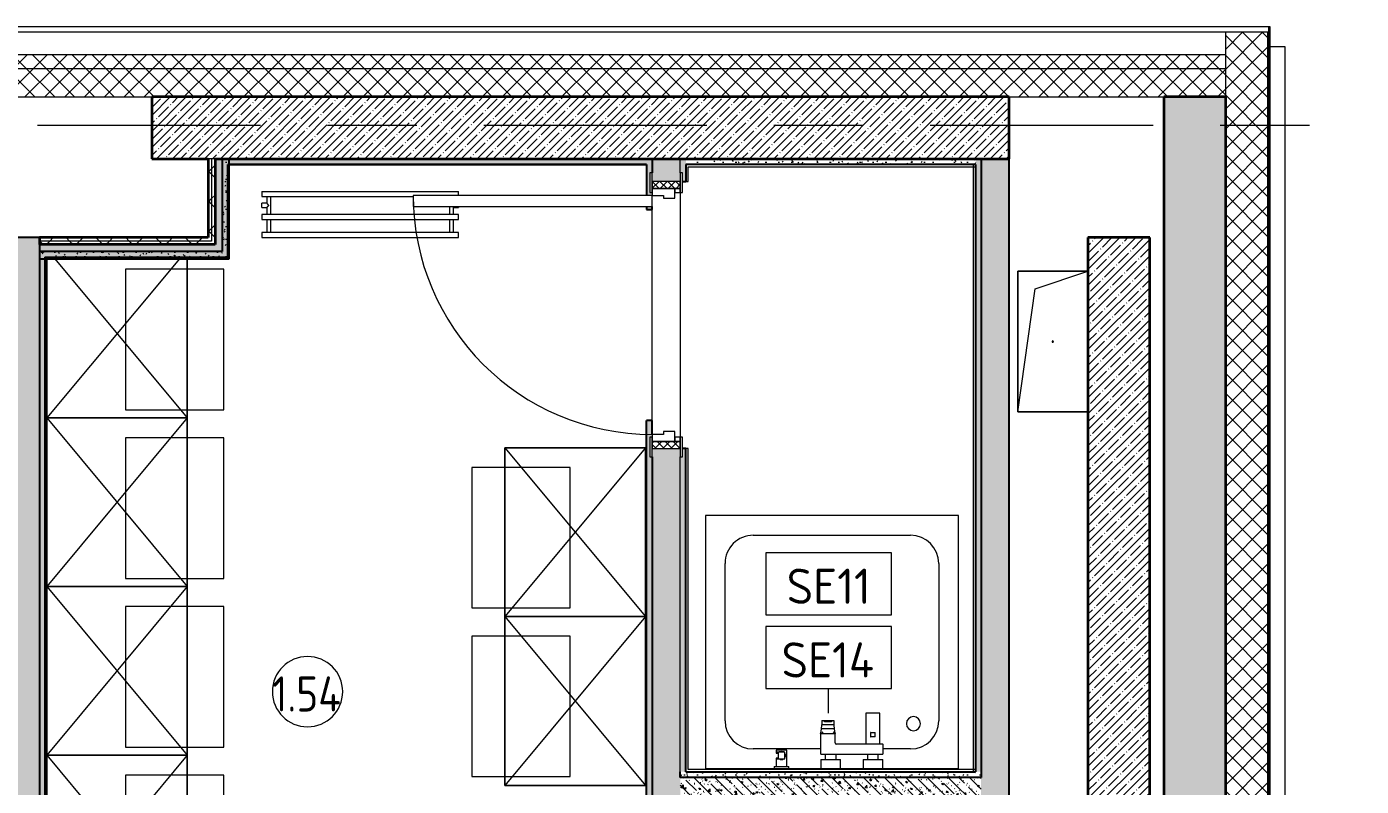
# Model space of a CAD drawing. Header units: millimetres. Extents: x 54725 to 263872, y -8553 to 29614.
# Drawn here: x 80705 to 85452, y 24648 to 27350 of the extents above; entities that cross this region are included whole.
import ezdxf

# ---------------------------------------------------------------- set-up
doc = ezdxf.new("R2010")
doc.units = ezdxf.units.MM
doc.linetypes.add('Осевая', pattern=[1587.5, 317.5, -238.125, 793.75, -238.125])
for name, color, linetype, lineweight in [('A-AREA-IDEN', 7, 'Continuous', 9), ('A-DOOR', 7, 'Continuous', 9), ('A-DOOR-1', 7, 'Continuous', 15), ('A-DOOR-FRAM', 7, 'Continuous', 15), ('A-DOOR-FRAM-1', 7, 'Continuous', 9), ('A-GENM', 7, 'Continuous', 9), ('A-WALL', 7, 'Continuous', 9), ('I-FURN', 7, 'Continuous', 9), ('I-WALL', 7, 'Continuous', 9), ('M-EQPM', 7, 'Continuous', 9), ('P-SANR-FIXT-IDEN', 7, 'Continuous', 9), ('Оси-2', 7, 'Осевая', 9)]:
    doc.layers.add(name, color=color, linetype=linetype, lineweight=lineweight)
for name, color, linetype, lineweight, true_color in [('A-WALL-1', 7, 'Continuous', 35, 0x3c3c3c), ('A-WALL-2', 7, 'Continuous', 15, 0x3c3c3c), ('A-WALL-3', 7, 'Continuous', 25, 0x3c3c3c), ('A-WALL-FNSH-1', 7, 'Continuous', 9, 0x3c3c3c), ('A-WALL-FNSH-2', 7, 'Continuous', 15, 0x3c3c3c), ('P-SANR-FIXT-1', 7, 'Continuous', 15, 0x4994b4)]:
    doc.layers.add(name, color=color, linetype=linetype, lineweight=lineweight, true_color=true_color)
doc.styles.add('GOST Common', font='GOST_Common.ttf', dxfattribs={"height": 125})
doc.styles.add('GOST Common_1', font='GOST_Common.ttf', dxfattribs={"width": 0.9, "height": 125})
pattern_1 = [(45, (0, 0), (-35.35534, 35.35534), []), (135, (0, 0), (-35.35534, -35.35534), [])]
pattern_2 = [(45, (0, 0), (-28.51196, 28.51196), []), (45, (28.51, 0), (-28.51196, 28.51196), [50.403, -10.081, 1.676, -8.404])]
pattern_3 = [(135, (0, 0), (-37.717076, -37.717076), [53.34, -8.89, 1.778, -8.89]), (135, (0, 37.694), (-37.717076, -37.717076), []), (50, (0, 0), (63.763904, -5.57885), [6.667, -73.342]), (355, (0, 0), (-12.334876, 66.869514), [5.334, -58.674]), (100.451, (5.314, -0.465), (51.43036, 61.29098), [5.667, -62.332]), (46.184, (0, 17.78), (94.87722, -14.714836), [10.001, -110.014]), (96.636, (7.91, 16.55), (83.09115, 86.59931), [8.5, -93.497]), (351.184, (0, 17.78), (83.09204, 86.59928), [8.001, -88.011]), (21, (8.89, 13.335), (53.064487, -35.792726), [6.667, -73.342]), (326, (8.89, 13.335), (21.63066, 64.46546), [5.334, -58.674]), (71.451, (13.31, 10.35), (74.69646, 28.672367), [5.667, -62.332]), (37.5, (0, 0), (1.080413, 29.594271), [1.676, -56.286, 1.676, -57.887, -58.896]), (37.5, (0, 0), (1.080413, 29.594271), [-117.526, 1.676, -57.22]), (7.5, (0, 0), (23.386368, 35.063507), [1.676, -32.283, 1.676, -54.953, -22.447]), (7.5, (0, 0), (23.386368, 35.063507), [-90.589, 1.676, -20.771]), (327.5, (-19.825, 0), (47.456567, -2.0054684), [1.676, -20.549, 1.676, -67.666, -92.011]), (327.5, (-19.825, 0), (47.456567, -2.0054684), [-91.567, 1.676, -90.335]), (317.5, (-28.715, 0), (51.844948, 8.89904), [1.676, -27.216, 1.676, -44.374, -65.341]), (317.5, (-28.715, 0), (51.844948, 8.89904), [-74.943, 1.676, -63.665])]
pattern_4 = [(0, (0, 0), (60.96, 15.24), [5.029, -40.691, 5.029, -40.691, -243.84]), (0, (0, 0), (60.96, 15.24), [-91.44, 5.029, -86.411, 5.029, -40.691, -106.68]), (0, (0, 0), (60.96, 15.24), [-228.6, 5.029, -25.451, 5.029, -71.171]), (120, (22.86, 7.62), (-43.6782272, 45.1729086), [5.029, -40.691, 5.029, -40.691, -243.84]), (120, (22.86, 7.62), (-43.6782272, 45.1729086), [-91.44, 5.029, -86.411, 5.029, -40.691, -106.68]), (120, (22.86, 7.62), (-43.6782272, 45.1729086), [-228.6, 5.029, -25.451, 5.029, -71.171]), (240, (30.48, 38.1), (-17.2817728, -60.4129086), [5.029, -40.691, 5.029, -40.691, -243.84]), (240, (30.48, 38.1), (-17.2817728, -60.4129086), [-91.44, 5.029, -86.411, 5.029, -40.691, -106.68]), (240, (30.48, 38.1), (-17.2817728, -60.4129086), [-228.6, 5.029, -25.451, 5.029, -71.171])]
pattern_5 = [(45, (0, 0), (-53.03301, 53.03301), []), (135, (0, 0), (-53.03301, -53.03301), [])]

# ---------------------------------------------------------------- blocks, each defined once
blk = doc.blocks.new('110_Дверь_СКБ_1Ст_Внутренняя1 - Д-7_л__950x2100h_Туалет-32089464-Фрагмент 1_10_ Пищеблок')
at = {"layer": 'A-DOOR'}
h = blk.add_hatch(dxfattribs=at)
h.set_pattern_fill('FP_12', color=256, style=0, pattern_type=2)
h.set_pattern_definition([(135, (1826.41, 114.685), (-14.14214, -14.14214), []), (225, (1826.41, 114.685), (14.14214, -14.14214), [])])
h.paths.add_polyline_path([(462.5, -50), (487.5, -50), (487.5, 50), (462.5, 50)])
at = {"layer": 'A-DOOR-FRAM-1'}
h = blk.add_hatch(dxfattribs=at)
h.set_pattern_fill('FP_13', color=256, style=0, pattern_type=2)
h.set_pattern_definition([(45, (-296.384, 114.685), (-14.1421, 14.1421), []), (135, (-296.384, 114.685), (-14.1421, -14.1421), [])])
h.paths.add_polyline_path([(-462.5, -50), (-437.5, -50), (-437.5, 50), (-462.5, 50)])
at = {"layer": 'A-DOOR'}
blk.add_arc((437.5, 50), 850, 90, 180, dxfattribs=at)
at = {"layer": 'A-DOOR-1'}
for p, q in [((437.5, 900), (397.5, 900)), ((397.5, 900), (397.5, 50)), ((437.5, 50), (437.5, 900)), ((397.5, 50), (437.5, 50))]:
    blk.add_line(p, q, dxfattribs=at)
at = {"layer": 'A-DOOR-FRAM'}
for p, q in [((-422.5, 58), (-492.5, 58)), ((-492.5, 58), (-492.5, 50)), ((-492.5, 50), (-422.5, 50)), ((-437.5, 50), (-462.5, 50)), ((-462.5, 50), (-462.5, -50)), ((-412.5, 50), (-437.5, 50)), ((-437.5, 50), (-437.5, -30)), ((-437.5, -50), (-437.5, 50)), ((-422.5, 50), (-437.5, 50)), ((-437.5, 50), (-437.5, 49)), ((-437.5, 49), (-422.5, 49)), ((-422.5, 50), (-422.5, 58)), ((-422.5, 49), (-422.5, 50)), ((-412.5, 10), (-412.5, 50)), ((437.5, 50), (437.5, 10)), ((462.5, 50), (437.5, 50)), ((517.5, 58), (447.5, 58)), ((447.5, 58), (447.5, 50)), ((462.5, 50), (447.5, 50)), ((447.5, 50), (447.5, 49)), ((447.5, 50), (517.5, 50)), ((447.5, 49), (462.5, 49)), ((462.5, -30), (462.5, 50)), ((487.5, 50), (462.5, 50)), ((462.5, 50), (462.5, -50)), ((462.5, 49), (462.5, 50)), ((487.5, -50), (487.5, 50)), ((517.5, 50), (517.5, 58)), ((-402.5, 10), (-412.5, 10)), ((-402.5, -30), (-402.5, 10)), ((437.5, 10), (427.5, 10)), ((427.5, 10), (427.5, -30)), ((-437.5, -30), (-402.5, -30)), ((-422.5, -30), (-437.5, -30)), ((-437.5, -30), (-437.5, -50)), ((-422.5, -50), (-422.5, -30)), ((427.5, -30), (462.5, -30)), ((462.5, -30), (447.5, -30)), ((447.5, -30), (447.5, -50)), ((462.5, -50), (462.5, -30)), ((-422.5, -50), (-492.5, -50)), ((-492.5, -50), (-492.5, -58)), ((-492.5, -58), (-422.5, -58)), ((-462.5, -50), (-437.5, -50)), ((-437.5, -50), (-422.5, -50)), ((-422.5, -58), (-422.5, -50)), ((447.5, -50), (462.5, -50)), ((517.5, -50), (447.5, -50)), ((447.5, -50), (447.5, -58)), ((447.5, -58), (517.5, -58)), ((462.5, -50), (487.5, -50)), ((517.5, -58), (517.5, -50))]:
    blk.add_line(p, q, dxfattribs=at)
blk = doc.blocks.new('SND_Aquanet_Душевой поддон_HX108_Квадратный_С опорами_Сантехкомплект__$ - 900х900-18627870-Фрагмент 1_10_ Пищеблок')
at = {"layer": 'P-SANR-FIXT-1'}
for p, q in [((-180.8, 450), (-450, 450)), ((-450, 450), (-450, -450)), ((-30.8, 450), (-110.8, 450)), ((153.4, 450), (39.2, 450)), ((450, 450), (205, 450)), ((450, -450), (450, 450)), ((-280, 380), (-181.8, 380)), ((40.2, 380), (280, 380)), ((-380, -280), (-380, 280)), ((380, 280), (380, -280)), ((280, -380), (-280, -380)), ((-450, -450), (450, -450))]:
    blk.add_line(p, q, dxfattribs=at)
for centre, radius, start, end in [((-280, 280), 100, 90, 180), ((280, 280), 100, 0, 90), ((-290, 290), 25, 90, 270), ((-290, 290), 25, 270, 90), ((-280, -280), 100, 180, 270), ((280, -280), 100, 270, 0)]:
    blk.add_arc(centre, radius, start, end, dxfattribs=at)
blk = doc.blocks.new('GM_Отверстие прямоугольное _в плите_ - Отверстие-21613015-Фрагмент 1_10_ Пищеблок')
at = {"layer": 'A-GENM'}
for p, q in [((-125, -250), (-125, 250)), ((-125, 250), (125, 250)), ((125, 250), (-125, 250)), ((-125, 250), (-125, -250)), ((-62.5, 187.5), (125, 250)), ((-125, -250), (-62.5, 187.5)), ((125, -250), (-125, -250)), ((-125, -250), (125, -250))]:
    blk.add_line(p, q, dxfattribs=at)
for start, end in [(360, 180), (180, 360)]:
    blk.add_arc((0, 0), 2.5, start, end, dxfattribs=at)
blk = doc.blocks.new('Шкаф параметрический - 1_379п-25639863-Фрагмент 1_10_ Пищеблок')
at = {"layer": 'I-FURN'}
for p, q in [((34, -471.7), (600, 0)), ((600, 0), (34, 0)), ((34, 0), (71.2, 0)), ((71.2, 0), (571.2, 0)), ((571.2, 0), (600, 0)), ((600, -500), (600, 0)), ((600, 0), (600, -500)), ((34, -28.3), (600, -500)), ((34, -500), (600, -500)), ((600, -500), (34, -500))]:
    blk.add_line(p, q, dxfattribs=at)
blk = doc.blocks.new('Шкаф параметрический - 1_379п-V33-Фрагмент 1_10_ Пищеблок')
at = {"layer": 'I-FURN'}
for p, q in [((0, 0), (600, -500)), ((0, -500), (600, 0)), ((600, 0), (0, 0)), ((0, 0), (0, -500)), ((0, -500), (0, 0)), ((0, 0), (71.2, 0)), ((71.2, 0), (571.2, 0)), ((571.2, 0), (600, 0)), ((600, -500), (600, 0)), ((600, 0), (600, -500)), ((0, -500), (600, -500)), ((600, -500), (0, -500))]:
    blk.add_line(p, q, dxfattribs=at)
blk = doc.blocks.new('Шкаф параметрический - 1_379п-V34-Фрагмент 1_10_ Пищеблок')
at = {"layer": 'I-FURN'}
for p, q in [((0, 0), (600, -500)), ((0, -500), (600, 0)), ((600, 0), (0, 0)), ((0, 0), (0, -500)), ((0, -500), (0, 0)), ((0, 0), (600, 0)), ((600, -500), (600, 0)), ((600, 0), (600, -500)), ((0, -500), (600, -500)), ((69.2, -500), (0, -500)), ((569.2, -500), (69.2, -500)), ((600, -500), (569.2, -500))]:
    blk.add_line(p, q, dxfattribs=at)
blk = doc.blocks.new('Стол базовый прямоугольный - 1_378п-25640029-Фрагмент 1_10_ Пищеблок')
at = {"layer": 'I-FURN'}
for p, q in [((250, 175), (-250, 175)), ((-250, 175), (-250, -45)), ((250, -45), (250, 175)), ((-250, -45), (-250, -175)), ((250, -175), (250, -45)), ((-250, -175), (250, -175))]:
    blk.add_line(p, q, dxfattribs=at)
blk = doc.blocks.new('Стол базовый прямоугольный - 1_378п-V35-Фрагмент 1_10_ Пищеблок')
at = {"layer": 'I-FURN'}
for p, q in [((250, 175), (-250, 175)), ((-250, 175), (-250, 56.9)), ((250, 56.9), (250, 175)), ((-250, 56.9), (-250, -175)), ((250, -175), (250, 56.9)), ((-250, -175), (250, -175))]:
    blk.add_line(p, q, dxfattribs=at)
blk = doc.blocks.new('radiator_prado_classic_z_tip_30_po exemplyaru - Classic Z Тип 30-500-30677900-Фрагмент 1_10_ Пищеблок')
at = {"layer": 'M-EQPM'}
for p, q in [((0, 228), (0, 210)), ((700, 228), (0, 228)), ((0, 210), (700, 210)), ((17.5, 210), (17.5, 164)), ((32.5, 164), (32.5, 210)), ((667.5, 210), (667.5, 164)), ((682.5, 164), (682.5, 210)), ((700, 210), (700, 228)), ((700, 164), (0, 164)), ((0, 164), (0, 146)), ((0, 146), (700, 146)), ((17.5, 146), (17.5, 121.5)), ((32.5, 118.3), (32.5, 146)), ((667.5, 146), (667.5, 82)), ((682.5, 121.5), (682.5, 146)), ((700, 146), (700, 164)), ((17.5, 121.5), (0, 121.5)), ((0, 118.3), (0, 121.5)), ((700, 121.5), (682.5, 121.5)), ((682.5, 82), (682.5, 106.5)), ((682.5, 106.5), (700, 106.5)), ((700, 121.5), (700, 106.5)), ((0, 78.3), (0, 64)), ((700, 64), (0, 64)), ((700, 82), (161.2, 82)), ((700, 64), (700, 82))]:
    blk.add_line(p, q, dxfattribs=at)
for points, knots in [([(20.8, 118.2), (20.7, 118.3), (20.5, 118.5), (20.2, 118.8), (19.8, 119.1), (19.6, 119.4), (19.3, 119.7), (19, 120), (18.7, 120.3), (18.5, 120.5), (18.3, 120.7), (18.1, 120.9), (17.9, 121.1), (17.8, 121.2), (17.7, 121.3), (17.5, 121.5), (17.5, 121.5), (17.5, 121.5)], [0.4285714, 0.4285714, 0.4285714, 0.4285714, 0.4642857, 0.5, 0.5357143, 0.5714286, 0.6071429, 0.6428571, 0.6785714, 0.7142857, 0.75, 0.7857143, 0.8214286, 0.8571429, 0.8928571, 0.9285714, 1, 1, 1, 1]), ([(675, 114), (675.5, 114.5), (676.4, 115.4), (677.6, 116.6), (678.4, 117.4), (678.9, 117.9), (679.2, 118.2), (679.5, 118.5), (679.8, 118.8), (680.1, 119.2), (680.4, 119.4), (680.7, 119.7), (681, 120), (681.3, 120.3), (681.5, 120.5), (681.7, 120.7), (681.9, 120.9), (682.1, 121.1), (682.2, 121.2), (682.3, 121.3), (682.5, 121.5), (682.5, 121.5), (682.5, 121.5)], [0, 0, 0, 0, 0.142857, 0.285714, 0.357143, 0.392857, 0.428571, 0.464286, 0.5, 0.535714, 0.571429, 0.607143, 0.642857, 0.678571, 0.714286, 0.75, 0.785714, 0.821429, 0.857143, 0.892857, 0.928571, 1, 1, 1, 1]), ([(682.5, 106.5), (682.5, 106.5), (682.5, 106.5), (682.3, 106.7), (682.2, 106.8), (682.1, 106.9), (681.9, 107.1), (681.7, 107.3), (681.5, 107.5), (681.3, 107.7), (681, 108), (680.7, 108.3), (680.4, 108.6), (680.1, 108.8), (679.7, 109.3), (679.3, 109.7), (678.9, 110.1), (678.4, 110.6), (677.6, 111.4), (676.4, 112.6), (675.5, 113.5), (675, 114)], [0, 0, 0, 0, 0.071429, 0.107143, 0.142857, 0.178571, 0.214286, 0.25, 0.285714, 0.321429, 0.357143, 0.392857, 0.428571, 0.464286, 0.5, 0.571429, 0.607143, 0.642857, 0.714286, 0.857143, 1, 1, 1, 1])]:
    blk.add_open_spline(points, degree=3, knots=knots, dxfattribs=at)
blk = doc.blocks.new('Смеситель для ванны с душевым гарнитуром - Смеситель для ванны с душевым гарнитуром-V43-Фрагмент 1_10_ Пищеблок')
at = {"layer": 'P-SANR-FIXT-1'}
for p, q in [((83533.5, 24882.1), (83533, 24878.6)), ((83533, 24878.6), (83533, 24869.8)), ((83533.5, 24882.1), (83576.5, 24882.1)), ((83542.5, 24877.5), (83542.5, 24879.9)), ((83543.3, 24878.1), (83542.5, 24878.1)), ((83544.6, 24880.2), (83565.4, 24880.2)), ((83544.6, 24880.2), (83544.6, 24877.2)), ((83565.4, 24877.2), (83544.6, 24877.2)), ((83565.4, 24880.2), (83565.4, 24877.2)), ((83567.5, 24878.1), (83566.7, 24878.1)), ((83567.5, 24879.9), (83567.5, 24877.5)), ((83577, 24878.6), (83576.5, 24882.1)), ((83577, 24869.8), (83577, 24878.6)), ((83690, 24907.8), (83690, 24798.3)), ((83739.5, 24908.3), (83690.5, 24908.3)), ((83740, 24798.3), (83740, 24907.8)), ((83529, 24833.8), (83529, 24764.3)), ((83529, 24833.8), (83529, 24764.3)), ((83531, 24853), (83529.1, 24837.4)), ((83529.1, 24836.6), (83529.1, 24837.4)), ((83529.1, 24836.6), (83534.2, 24836.6)), ((83580, 24834.8), (83530, 24834.8)), ((83580, 24834.8), (83530, 24834.8)), ((83532.6, 24865.9), (83531, 24853)), ((83579, 24853), (83531, 24853)), ((83532.3, 24834.8), (83537.8, 24842.5)), ((83532.8, 24867.4), (83532.6, 24865.9)), ((83533.1, 24869.8), (83532.8, 24867.4)), ((83577.2, 24867.4), (83532.8, 24867.4)), ((83577.2, 24867.4), (83577, 24869.8)), ((83577.4, 24865.9), (83577.2, 24867.4)), ((83579, 24853), (83577.4, 24865.9)), ((83578, 24836.6), (83580.9, 24836.6)), ((83580.9, 24837.4), (83579, 24853)), ((83580.9, 24837.4), (83580.9, 24836.6)), ((83581, 24803.3), (83581, 24833.8)), ((83581, 24803.3), (83581, 24833.8)), ((83707, 24840.3), (83707, 24824.3)), ((83707.1, 24840.3), (83707, 24840.3)), ((83707, 24840.3), (83707.5, 24840.3)), ((83707.5, 24840.3), (83722.5, 24840.3)), ((83722.5, 24840.3), (83723, 24840.3)), ((83723, 24840.3), (83722.9, 24840.3)), ((83723, 24824.3), (83723, 24840.3)), ((83750, 24798.3), (83586, 24798.3)), ((83750, 24798.3), (83586, 24798.3)), ((83707.5, 24824.3), (83707, 24824.3)), ((83707, 24824.3), (83707.1, 24824.3)), ((83722.5, 24824.3), (83707.5, 24824.3)), ((83723, 24824.3), (83722.5, 24824.3)), ((83722.9, 24824.3), (83723, 24824.3)), ((83751, 24764.3), (83751, 24797.3)), ((83751, 24764.3), (83751, 24797.3)), ((83409.2, 24777), (83370.7, 24777)), ((83370.7, 24777), (83370.7, 24769.5)), ((83378, 24769.5), (83370.7, 24769.5)), ((83370.7, 24769.5), (83370.7, 24767.3)), ((83370.7, 24769.5), (83378, 24769.5)), ((83370.7, 24748.3), (83370.7, 24746.3)), ((83370.7, 24746.3), (83378, 24746.3)), ((83378, 24746.3), (83370.7, 24746.3)), ((83370.7, 24746.3), (83370.7, 24719)), ((83371.2, 24766.8), (83378, 24766.8)), ((83378, 24748.8), (83371.2, 24748.8)), ((83402, 24769.8), (83378, 24769.8)), ((83378, 24769.8), (83378, 24745.8)), ((83378, 24745.8), (83402, 24745.8)), ((83381.6, 24771.3), (83381.6, 24769.8)), ((83381.6, 24771.3), (83381.6, 24769.8)), ((83381.6, 24771.3), (83381.6, 24769.8)), ((83381.6, 24771.3), (83381.6, 24769.8)), ((83381.6, 24771.3), (83381.6, 24769.8)), ((83381.6, 24771.3), (83381.6, 24769.8)), ((83381.6, 24771.3), (83381.6, 24769.8)), ((83381.6, 24771.3), (83381.6, 24769.8)), ((83381.6, 24771.3), (83384.8, 24771.3)), ((83384.8, 24771.3), (83381.6, 24771.3)), ((83381.6, 24771.3), (83384.8, 24771.3)), ((83384.8, 24771.3), (83381.6, 24771.3)), ((83381.6, 24771.3), (83384.8, 24771.3)), ((83384.8, 24771.3), (83381.6, 24771.3)), ((83381.6, 24771.3), (83384.8, 24771.3)), ((83384.8, 24771.3), (83381.6, 24771.3)), ((83381.6, 24771.3), (83384.8, 24771.3)), ((83384.8, 24771.3), (83381.6, 24771.3)), ((83381.6, 24771.3), (83384.8, 24771.3)), ((83384.8, 24771.3), (83381.6, 24771.3)), ((83381.6, 24771.3), (83384.8, 24771.3)), ((83384.8, 24771.3), (83381.6, 24771.3)), ((83381.6, 24771.3), (83384.8, 24771.3)), ((83384.8, 24771.3), (83381.6, 24771.3)), ((83384.8, 24769.8), (83384.8, 24771.3)), ((83384.8, 24769.8), (83384.8, 24771.3)), ((83384.8, 24769.8), (83384.8, 24771.3)), ((83384.8, 24769.8), (83384.8, 24771.3)), ((83384.8, 24769.8), (83384.8, 24771.3)), ((83384.8, 24769.8), (83384.8, 24771.3)), ((83384.8, 24769.8), (83384.8, 24771.3)), ((83384.8, 24769.8), (83384.8, 24771.3)), ((83386.1, 24771.3), (83386.1, 24769.8)), ((83386.1, 24771.3), (83386.1, 24769.8)), ((83386.1, 24771.3), (83386.1, 24769.8)), ((83386.1, 24771.3), (83386.1, 24769.8)), ((83386.1, 24771.3), (83386.1, 24769.8)), ((83386.1, 24771.3), (83386.1, 24769.8)), ((83386.1, 24771.3), (83386.1, 24769.8)), ((83386.1, 24771.3), (83386.1, 24769.8)), ((83386.1, 24771.3), (83389.4, 24771.3)), ((83389.4, 24771.3), (83386.1, 24771.3)), ((83386.1, 24771.3), (83389.4, 24771.3)), ((83389.4, 24771.3), (83386.1, 24771.3)), ((83386.1, 24771.3), (83389.4, 24771.3)), ((83389.4, 24771.3), (83386.1, 24771.3)), ((83386.1, 24771.3), (83389.4, 24771.3)), ((83389.4, 24771.3), (83386.1, 24771.3)), ((83386.1, 24771.3), (83389.4, 24771.3)), ((83389.4, 24771.3), (83386.1, 24771.3)), ((83386.1, 24771.3), (83389.4, 24771.3)), ((83389.4, 24771.3), (83386.1, 24771.3)), ((83386.1, 24771.3), (83389.4, 24771.3)), ((83389.4, 24771.3), (83386.1, 24771.3)), ((83386.1, 24771.3), (83389.4, 24771.3)), ((83389.4, 24771.3), (83386.1, 24771.3)), ((83389.4, 24769.8), (83389.4, 24771.3)), ((83389.4, 24769.8), (83389.4, 24771.3)), ((83389.4, 24769.8), (83389.4, 24771.3)), ((83389.4, 24769.8), (83389.4, 24771.3)), ((83389.4, 24769.8), (83389.4, 24771.3)), ((83389.4, 24769.8), (83389.4, 24771.3)), ((83389.4, 24769.8), (83389.4, 24771.3)), ((83389.4, 24769.8), (83389.4, 24771.3)), ((83390.6, 24771.3), (83390.6, 24769.8)), ((83390.6, 24771.3), (83390.6, 24769.8)), ((83390.6, 24771.3), (83390.6, 24769.8)), ((83390.6, 24771.3), (83390.6, 24769.8)), ((83390.6, 24771.3), (83390.6, 24769.8)), ((83390.6, 24771.3), (83390.6, 24769.8)), ((83390.6, 24771.3), (83390.6, 24769.8)), ((83390.6, 24771.3), (83390.6, 24769.8)), ((83390.6, 24771.3), (83393.9, 24771.3)), ((83393.9, 24771.3), (83390.6, 24771.3)), ((83390.6, 24771.3), (83393.9, 24771.3)), ((83393.9, 24771.3), (83390.6, 24771.3)), ((83390.6, 24771.3), (83393.9, 24771.3)), ((83393.9, 24771.3), (83390.6, 24771.3)), ((83390.6, 24771.3), (83393.9, 24771.3)), ((83393.9, 24771.3), (83390.6, 24771.3)), ((83390.6, 24771.3), (83393.9, 24771.3)), ((83393.9, 24771.3), (83390.6, 24771.3)), ((83390.6, 24771.3), (83393.9, 24771.3)), ((83393.9, 24771.3), (83390.6, 24771.3)), ((83390.6, 24771.3), (83393.9, 24771.3)), ((83393.9, 24771.3), (83390.6, 24771.3)), ((83390.6, 24771.3), (83393.9, 24771.3)), ((83393.9, 24771.3), (83390.6, 24771.3)), ((83393.9, 24769.8), (83393.9, 24771.3)), ((83393.9, 24769.8), (83393.9, 24771.3)), ((83393.9, 24769.8), (83393.9, 24771.3)), ((83393.9, 24769.8), (83393.9, 24771.3)), ((83393.9, 24769.8), (83393.9, 24771.3)), ((83393.9, 24769.8), (83393.9, 24771.3)), ((83393.9, 24769.8), (83393.9, 24771.3)), ((83393.9, 24769.8), (83393.9, 24771.3)), ((83395.2, 24771.3), (83395.2, 24769.8)), ((83395.2, 24771.3), (83395.2, 24769.8)), ((83395.2, 24771.3), (83395.2, 24769.8)), ((83395.2, 24771.3), (83395.2, 24769.8)), ((83395.2, 24771.3), (83395.2, 24769.8)), ((83395.2, 24771.3), (83395.2, 24769.8)), ((83395.2, 24771.3), (83395.2, 24769.8)), ((83395.2, 24771.3), (83395.2, 24769.8)), ((83395.2, 24771.3), (83398.4, 24771.3)), ((83398.4, 24771.3), (83395.2, 24771.3)), ((83395.2, 24771.3), (83398.4, 24771.3)), ((83398.4, 24771.3), (83395.2, 24771.3)), ((83395.2, 24771.3), (83398.4, 24771.3)), ((83398.4, 24771.3), (83395.2, 24771.3)), ((83395.2, 24771.3), (83398.4, 24771.3)), ((83398.4, 24771.3), (83395.2, 24771.3)), ((83395.2, 24771.3), (83398.4, 24771.3)), ((83398.4, 24771.3), (83395.2, 24771.3)), ((83395.2, 24771.3), (83398.4, 24771.3)), ((83398.4, 24771.3), (83395.2, 24771.3)), ((83395.2, 24771.3), (83398.4, 24771.3)), ((83398.4, 24771.3), (83395.2, 24771.3)), ((83395.2, 24771.3), (83398.4, 24771.3)), ((83398.4, 24771.3), (83395.2, 24771.3)), ((83398.4, 24769.8), (83398.4, 24771.3)), ((83398.4, 24769.8), (83398.4, 24771.3)), ((83398.4, 24769.8), (83398.4, 24771.3)), ((83398.4, 24769.8), (83398.4, 24771.3)), ((83398.4, 24769.8), (83398.4, 24771.3)), ((83398.4, 24769.8), (83398.4, 24771.3)), ((83398.4, 24769.8), (83398.4, 24771.3)), ((83398.4, 24769.8), (83398.4, 24771.3)), ((83402, 24745.8), (83402, 24769.8)), ((83409.2, 24719), (83409.2, 24777)), ((83530, 24763.3), (83750, 24763.3)), ((83530, 24763.3), (83750, 24763.3)), ((83530, 24744), (83600, 24744)), ((83530, 24744), (83530, 24711)), ((83530, 24744), (83600, 24744)), ((83530, 24744), (83530, 24711)), ((83545.7, 24763.3), (83545.7, 24744)), ((83584.2, 24744), (83584.2, 24763.3)), ((83600, 24711), (83600, 24744)), ((83600, 24711), (83600, 24744)), ((83680, 24744), (83750, 24744)), ((83680, 24744), (83680, 24711)), ((83680, 24744), (83750, 24744)), ((83680, 24744), (83680, 24711)), ((83695.7, 24763.3), (83695.7, 24744)), ((83734.2, 24744), (83734.2, 24763.3)), ((83750, 24711), (83750, 24744)), ((83750, 24711), (83750, 24744)), ((83364, 24719), (83364, 24711)), ((83364.2, 24719), (83364, 24719)), ((83364, 24719), (83365.6, 24719)), ((83365.6, 24711), (83364, 24711)), ((83364, 24711), (83364.2, 24711)), ((83365.6, 24719), (83414.4, 24719)), ((83414.4, 24711), (83365.6, 24711)), ((83414.4, 24719), (83416, 24719)), ((83416, 24711), (83414.4, 24711)), ((83416, 24719), (83415.8, 24719)), ((83415.8, 24711), (83416, 24711)), ((83416, 24711), (83416, 24719)), ((83600, 24711), (83530, 24711)), ((83600, 24711), (83530, 24711)), ((83750, 24711), (83680, 24711)), ((83750, 24711), (83680, 24711))]:
    blk.add_line(p, q, dxfattribs=at)
at = {"layer": 'P-SANR-FIXT-1', "flags": 128}
for points in [[(83544.6, 24877.2), (83544.2, 24877.2), (83543.7, 24877.2), (83543.3, 24877.3), (83543, 24877.3), (83542.7, 24877.3), (83542.6, 24877.4), (83542.5, 24877.5)], [(83542.6, 24880), (83542.7, 24880), (83543, 24880.1), (83543.3, 24880.1), (83543.7, 24880.2), (83544.2, 24880.2), (83544.6, 24880.2)], [(83565.4, 24880.2), (83565.8, 24880.2), (83566.3, 24880.2), (83566.7, 24880.1), (83567, 24880.1), (83567.3, 24880), (83567.4, 24880)], [(83567.5, 24877.5), (83567.4, 24877.4), (83567.3, 24877.3), (83567, 24877.3), (83566.7, 24877.3), (83566.3, 24877.2), (83565.8, 24877.2), (83565.4, 24877.2)], [(83574, 24842.5), (83578.8, 24836.9), (83579.7, 24834.8)]]:
    blk.add_lwpolyline(points, dxfattribs=at)
at = {"layer": 'P-SANR-FIXT-1'}
for centre, radius, start, end in [((83690.5, 24907.8), 0.5, 90, 180), ((83739.5, 24907.8), 0.5, 0, 90), ((83530, 24833.8), 1, 90, 180), ((83530, 24833.8), 1, 90, 180), ((83580, 24833.8), 1, 0, 90), ((83580, 24833.8), 1, 0, 90), ((83586, 24803.3), 5, 180, 270), ((83586, 24803.3), 5, 180, 270), ((83750, 24797.3), 1, 0, 90), ((83750, 24797.3), 1, 0, 90), ((83371.2, 24767.3), 0.5, 180, 270), ((83371.2, 24748.3), 0.5, 90, 180), ((83390, 24757.8), 14.2, 58.3082, 122.0443), ((83390, 24757.8), 14.2, 58.3082, 122.0443), ((83390, 24757.8), 14.2, 238.1524, 301.7439), ((83390, 24757.8), 14.2, 238.1524, 301.7439), ((83390, 24757.8), 14.2, 328.2631, 31.8541), ((83390, 24757.8), 14.2, 328.2631, 31.8541), ((83530, 24764.3), 1, 180, 270), ((83530, 24764.3), 1, 180, 270), ((83750, 24764.3), 1, 270, 0), ((83750, 24764.3), 1, 270, 0)]:
    blk.add_arc(centre, radius, start, end, dxfattribs=at)
blk = doc.blocks.new('Марка_Помещения - Номер-25198446-Фрагмент 1_10_ Пищеблок')
at = {"layer": 'A-AREA-IDEN'}
for start, end in [(360, 180), (180, 360)]:
    blk.add_arc((0, 0), 2.5, start, end, dxfattribs=at)
blk = doc.blocks.new('М_сантехническая_рамка1 - В рамке-30590747-Фрагмент 1_10_ Пищеблок')
at = {"layer": 'P-SANR-FIXT-IDEN'}
for p, q in [((4.293, 2.24), (-4.639, 2.24)), ((-4.639, 2.24), (-4.639, -2.178)), ((4.293, -2.178), (4.293, 2.24)), ((-4.639, -2.178), (4.293, -2.178))]:
    blk.add_line(p, q, dxfattribs=at)

msp = doc.modelspace()

# ---------------------------------------------------------------- hatches: boundary and pattern name
at = {"layer": 'A-WALL'}
h = msp.add_hatch(dxfattribs=at)
h.set_pattern_fill('FP_2', color=256, style=0, pattern_type=2)
h.set_pattern_definition(pattern_1)
h.paths.add_polyline_path([(84970, 23680), (85120, 23680), (85120, 27330), (84970, 27330), (84970, 24508)])
h = msp.add_hatch(dxfattribs=at)
h.set_pattern_fill('FP_2', color=256, style=0, pattern_type=2)
h.set_pattern_definition(pattern_1)
h.paths.add_polyline_path([(84970, 27200), (84970, 27250), (80350, 27250), (80350, 27200), (84303.1, 27200)])
h.paths.add_polyline_path([(76350, 27200), (77250, 27200), (77250, 27250), (76350, 27250)])
h.paths.add_polyline_path([(74250, 27200), (74250, 27250), (72910, 27250), (72910, 27200), (73959.1, 27200)])
h.paths.add_polyline_path([(70810, 27200), (70810, 27250), (68210, 27250), (68210, 27200), (70511.1, 27200)])
h.paths.add_polyline_path([(67110, 27200), (67110, 27250), (66160, 27250), (66160, 27200), (67063.1, 27200)])
h.paths.add_polyline_path([(60005, 27200), (61060, 27200), (61060, 27250), (60005, 27250)])
h.paths.add_polyline_path([(57705, 27200), (57705, 27250), (56860, 27250), (56860, 27200), (57293.8, 27200)])
h = msp.add_hatch(dxfattribs=at)
h.set_pattern_fill('FP_2', color=256, style=0, pattern_type=2)
h.set_pattern_definition(pattern_1)
h.paths.add_polyline_path([(84970, 27100), (84970, 27200), (80350, 27200), (80350, 27100), (84303.1, 27100)])
h.paths.add_polyline_path([(77250, 27100), (77250, 27200), (76350, 27200), (76350, 27100), (76832.4, 27100)])
h.paths.add_polyline_path([(74040, 27100), (74250, 27100), (74250, 27200), (72910, 27200), (72910, 27100), (73959.1, 27100)])
h.paths.add_polyline_path([(70511.1, 27100), (70810, 27100), (70810, 27200), (68210, 27200), (68210, 27110), (68242, 27110), (68242, 27102), (68210, 27102), (68210, 27100), (70310, 27100)])
h.paths.add_polyline_path([(67078, 27100), (67110, 27100), (67110, 27102), (67078, 27102), (67078, 27110), (67110, 27110), (67110, 27200), (66160, 27200), (66160, 27100), (67063.1, 27100)])
h.paths.add_polyline_path([(60760, 27100), (61060, 27100), (61060, 27200), (60005, 27200), (60005, 27100), (60167.1, 27100)])
h.paths.add_polyline_path([(57705, 27100), (57705, 27200), (56860, 27200), (56860, 27100), (57293.8, 27100)])
at = {"layer": 'I-WALL'}
h = msp.add_hatch(dxfattribs=at)
h.set_pattern_fill('FP_1', color=256, style=0, pattern_type=2)
h.set_pattern_definition(pattern_2)
h.paths.add_polyline_path([(82930, 26880), (84200, 26880), (84200, 27100), (81150, 27100), (81150, 26880), (82579.1, 26880)])
h = msp.add_hatch(dxfattribs=at)
h.set_pattern_fill('FP_1', color=256, style=0, pattern_type=2)
h.set_pattern_definition(pattern_2)
h.paths.add_polyline_path([(84970, 21680), (84970, 27100), (84750, 27100), (84750, 21680), (84877.7, 21680)])
h = msp.add_hatch(dxfattribs=at)
h.set_pattern_fill('FP_36', color=256, style=0, pattern_type=2)
h.set_pattern_definition(pattern_5)
h.paths.add_polyline_path([(81362.5, 26600), (81362.5, 26880), (81350, 26880), (81350, 26600)])
h = msp.add_hatch(dxfattribs=at)
h.set_pattern_fill('FP_36', color=256, style=0, pattern_type=2)
h.set_pattern_definition(pattern_5)
h.paths.add_polyline_path([(81375, 26587.5), (81375, 26880), (81362.5, 26880), (81362.5, 26587.5)])
for points in [[(81375, 26575), (81425, 26575), (81425, 26880), (81375, 26880), (81375, 26587.5)], [(80855.1, 26525), (81425, 26525), (81425, 26575), (80750, 26575), (80750, 26525)]]:
    msp.add_hatch(color=256, dxfattribs=at).paths.add_polyline_path(points)
h = msp.add_hatch(dxfattribs=at)
h.set_pattern_fill('FP_35', color=256, style=0, pattern_type=2)
h.set_pattern_definition(pattern_4)
h.paths.add_polyline_path([(81400, 26550), (81420, 26550), (81420, 26880), (81400, 26880)])
h = msp.add_hatch(dxfattribs=at)
h.set_pattern_fill('FP_35', color=256, style=0, pattern_type=2)
h.set_pattern_definition(pattern_4)
h.paths.add_polyline_path([(82910, 26860), (82930, 26860), (82930, 26880), (81420, 26880), (81420, 26860), (82909, 26860)])
h = msp.add_hatch(dxfattribs=at)
h.set_pattern_fill('FP_3', color=256, style=0, pattern_type=2)
h.set_pattern_definition(pattern_3)
h.paths.add_polyline_path([(82930, 23940), (83030, 23940), (83030, 25850), (82930, 25850), (82930, 24029.8)])
h.paths.add_polyline_path([(83030, 26800), (83030, 26880), (82930, 26880), (82930, 26800)])
h = msp.add_hatch(dxfattribs=at)
h.set_pattern_fill('FP_35', color=256, style=0, pattern_type=2)
h.set_pattern_definition(pattern_4)
h.paths.add_polyline_path([(83030, 24700), (83050, 24700), (83050, 25850), (83038, 25850), (83038, 25820), (83030, 25820), (83030, 24986.3)])
h.paths.add_polyline_path([(83038, 26800), (83050, 26800), (83050, 26880), (83030, 26880), (83030, 26830), (83038, 26830), (83038, 26820.8)])
h = msp.add_hatch(dxfattribs=at)
h.set_pattern_fill('FP_35', color=256, style=0, pattern_type=2)
h.set_pattern_definition(pattern_4)
h.paths.add_polyline_path([(84072, 26860), (84080, 26860), (84080, 26880), (83050, 26880), (83050, 26860), (83153.7, 26860)])
h = msp.add_hatch(dxfattribs=at)
h.set_pattern_fill('FP_35', color=256, style=0, pattern_type=2)
h.set_pattern_definition(pattern_4)
h.paths.add_polyline_path([(84080, 24700), (84100, 24700), (84100, 26880), (84080, 26880), (84080, 24708)])
h = msp.add_hatch(dxfattribs=at)
h.set_pattern_fill('FP_3', color=256, style=0, pattern_type=2)
h.set_pattern_definition(pattern_3)
h.paths.add_polyline_path([(84200, 21800), (84200, 26880), (84100, 26880), (84100, 21800)])
h = msp.add_hatch(dxfattribs=at)
h.set_pattern_fill('FP_35', color=256, style=0, pattern_type=2)
h.set_pattern_definition(pattern_4)
h.paths.add_polyline_path([(82930, 24370), (82930, 25820), (82922, 25820), (82922, 25890), (82930, 25890), (82930, 25950), (82910, 25950), (82910, 24370)])
h.paths.add_polyline_path([(82910, 26700), (82930, 26700), (82930, 26710), (82910, 26710)])
h.paths.add_polyline_path([(82930, 26750), (82930, 26760), (82922, 26760), (82922, 26830), (82930, 26830), (82930, 26860), (82910, 26860), (82910, 26750), (82923.7, 26750)])
h = msp.add_hatch(dxfattribs=at)
h.set_pattern_fill('FP_3', color=256, style=0, pattern_type=2)
h.set_pattern_definition(pattern_3)
h.paths.add_polyline_path([(80650, 23200), (80750, 23200), (80750, 26600), (80650, 26600), (80650, 23551.5)])
h = msp.add_hatch(dxfattribs=at)
h.set_pattern_fill('FP_36', color=256, style=0, pattern_type=2)
h.set_pattern_definition(pattern_5)
h.paths.add_polyline_path([(80750, 26587.5), (81362.5, 26587.5), (81362.5, 26600), (80750, 26600)])
h = msp.add_hatch(dxfattribs=at)
h.set_pattern_fill('FP_36', color=256, style=0, pattern_type=2)
h.set_pattern_definition(pattern_5)
h.paths.add_polyline_path([(80750, 26575), (81375, 26575), (81375, 26587.5), (80750, 26587.5)])
h = msp.add_hatch(dxfattribs=at)
h.set_pattern_fill('FP_1', color=256, style=0, pattern_type=2)
h.set_pattern_definition(pattern_2)
h.paths.add_polyline_path([(84480, 23200), (84700, 23200), (84700, 26600), (84480, 26600), (84480, 23551.5)])
h = msp.add_hatch(dxfattribs=at)
h.set_pattern_fill('FP_35', color=256, style=0, pattern_type=2)
h.set_pattern_definition(pattern_4)
h.paths.add_polyline_path([(80770, 26530), (81420, 26530), (81420, 26550), (80750, 26550), (80750, 26530)])
h = msp.add_hatch(dxfattribs=at)
h.set_pattern_fill('FP_35', color=256, style=0, pattern_type=2)
h.set_pattern_definition(pattern_4)
h.paths.add_polyline_path([(80750, 23220), (80770, 23220), (80770, 26530), (80750, 26530), (80750, 23551.5)])
h = msp.add_hatch(dxfattribs=at)
h.set_pattern_fill('FP_35', color=256, style=0, pattern_type=2)
h.set_pattern_definition(pattern_4)
h.paths.add_polyline_path([(84100, 24680), (84100, 24700), (83030, 24700), (83030, 24680), (84015.7, 24680)])
h = msp.add_hatch(dxfattribs=at)
h.set_pattern_fill('FP_3', color=256, style=0, pattern_type=2)
h.set_pattern_definition(pattern_3)
h.paths.add_polyline_path([(84100, 24580), (84100, 24680), (83030, 24680), (83030, 24580), (84015.7, 24580)])

# ---------------------------------------------------------------- linework, layer by layer
at = {"layer": 'A-WALL'}
for p, q in [((85123, 27330), (85123, 27350)), ((84970, 27100), (84970, 27330)), ((85120, 23830), (85120, 27330)), ((84970, 27250), (80350, 27250)), ((85128, 27280), (85180, 27280)), ((85180, 27280), (85180, 23860)), ((84970, 27200), (80350, 27200)), ((81375, 26880), (81350, 26880)), ((81362.5, 26880), (81362.5, 26587.5)), ((83030, 26830), (83030, 26880)), ((81362.5, 26587.5), (80750, 26587.5)), ((83030, 24700), (83030, 25820))]:
    msp.add_line(p, q, dxfattribs=at)
at = {"layer": 'A-WALL-1'}
for p, q in [((84200, 27100), (81150, 27100)), ((81150, 27100), (81150, 26880)), ((84200, 26880), (84200, 27100)), ((84750, 27100), (84750, 21680)), ((84970, 27100), (84750, 27100)), ((84970, 21680), (84970, 27100)), ((81150, 26880), (81350, 26880)), ((81350, 26880), (81350, 26600)), ((81375, 26880), (84200, 26880)), ((81375, 26880), (81375, 26575)), ((81350, 26600), (80750, 26600)), ((80750, 26600), (80750, 26575)), ((84480, 26600), (84480, 23200)), ((84700, 26600), (84480, 26600)), ((84700, 23200), (84700, 26600)), ((81375, 26575), (80750, 26575))]:
    msp.add_line(p, q, dxfattribs=at)
at = {"layer": 'A-WALL-2'}
for p, q in [((85120, 27330), (80350, 27330)), ((80650, 27100), (84970, 27100)), ((84970, 27100), (84970, 23680))]:
    msp.add_line(p, q, dxfattribs=at)
at = {"layer": 'A-WALL-3'}
for p, q in [((81400, 26880), (81400, 26550)), ((81425, 26525), (81425, 26880)), ((82930, 26880), (82930, 26830)), ((84100, 26880), (84100, 24680)), ((84200, 21800), (84200, 26880)), ((81420, 26530), (81420, 26860)), ((82910, 26860), (81420, 26860)), ((82910, 26860), (82910, 26750)), ((84080, 26860), (83050, 26860)), ((83050, 26860), (83050, 26800)), ((84080, 26860), (84080, 24700)), ((83038, 26800), (83050, 26800)), ((82910, 26710), (82910, 26700)), ((82910, 26700), (82930, 26700)), ((82930, 26700), (82930, 26710)), ((80750, 26600), (80650, 26600)), ((80750, 26575), (80750, 23200)), ((81400, 26550), (80750, 26550)), ((80750, 26525), (81425, 26525)), ((80770, 26530), (81420, 26530)), ((80770, 26530), (80770, 23220)), ((82930, 25950), (82910, 25950)), ((82910, 24390), (82910, 25950)), ((82930, 25900), (82930, 25950)), ((83050, 25850), (83038, 25850)), ((83050, 24700), (83050, 25850)), ((82930, 25820), (82930, 24370)), ((83030, 24680), (83030, 24700)), ((83050, 24700), (84080, 24700)), ((84100, 24680), (83030, 24680))]:
    msp.add_line(p, q, dxfattribs=at)
at = {"layer": 'A-WALL-FNSH-1'}
for p, q in [((84970, 27350), (80350, 27350)), ((85128, 27350), (84970, 27350)), ((85128, 23838), (85128, 27350))]:
    msp.add_line(p, q, dxfattribs=at)
at = {"layer": 'A-WALL-FNSH-2'}
for p, q in [((85120, 27330), (85123, 27330)), ((85123, 23833), (85123, 27330)), ((81421, 26859), (82909, 26859)), ((81421, 26529), (81421, 26859)), ((82909, 26859), (82909, 26800)), ((83058, 26852), (84080, 26852)), ((83058, 26800), (83058, 26852)), ((84072, 26860), (84072, 24700)), ((82909, 26800), (82910, 26800)), ((83050, 26800), (83058, 26800)), ((81421, 26529), (80770, 26529)), ((80771, 23221), (80771, 26529)), ((82910, 25850), (82909, 25850)), ((82909, 25850), (82909, 24391)), ((83058, 25850), (83050, 25850)), ((83058, 24708), (83058, 25850)), ((84080, 24708), (83058, 24708))]:
    msp.add_line(p, q, dxfattribs=at)
at = {"layer": 'I-WALL'}
for p, q in [((83030, 26760), (83030, 25890)), ((82930, 25950), (82930, 26700))]:
    msp.add_line(p, q, dxfattribs=at)
at = {"layer": 'P-SANR-FIXT-IDEN'}
msp.add_line((83557.5, 24908.3), (83557.5, 24996), dxfattribs=at)
at = {"layer": 'Оси-2'}
msp.add_line((56375.2, 27000), (90566.7, 27000), dxfattribs=at)

# ---------------------------------------------------------------- block references
at = {"layer": 'A-AREA-IDEN', "xscale": 49.99999999999998, "yscale": 49.99999999999998, "zscale": 49.99999999999998}
msp.add_blockref('Марка_Помещения - Номер-25198446-Фрагмент 1_10_ Пищеблок', (81704, 24985.1), dxfattribs=at)
at = {"layer": 'A-DOOR', "rotation": 90}
msp.add_blockref('110_Дверь_СКБ_1Ст_Внутренняя1 - Д-7_л__950x2100h_Туалет-32089464-Фрагмент 1_10_ Пищеблок', (82980, 26312.5), dxfattribs=at)
at = {"layer": 'A-GENM'}
msp.add_blockref('GM_Отверстие прямоугольное _в плите_ - Отверстие-21613015-Фрагмент 1_10_ Пищеблок', (84355, 26230), dxfattribs=at)
at = {"layer": 'I-FURN'}
for name, p, rotation in [('Шкаф параметрический - 1_379п-25639863-Фрагмент 1_10_ Пищеблок', (81276.3, 26559), 270.0000000000001), ('Стол базовый прямоугольный - 1_378п-25640029-Фрагмент 1_10_ Пищеблок', (81231.3, 26237.8), 89.9999999999997), ('Шкаф параметрический - 1_379п-V33-Фрагмент 1_10_ Пищеблок', (81276.3, 25959), 270.0000000000001), ('Стол базовый прямоугольный - 1_378п-25640029-Фрагмент 1_10_ Пищеблок', (81231.3, 25637.8), 89.9999999999997), ('Шкаф параметрический - 1_379п-V34-Фрагмент 1_10_ Пищеблок', (82906.3, 25851.9), 270.0000000000001), ('Стол базовый прямоугольный - 1_378п-V35-Фрагмент 1_10_ Пищеблок', (82463.2, 25532.8), 89.9999999999997), ('Шкаф параметрический - 1_379п-V33-Фрагмент 1_10_ Пищеблок', (81276.3, 25359), 270.0000000000001), ('Стол базовый прямоугольный - 1_378п-25640029-Фрагмент 1_10_ Пищеблок', (81231.3, 25037.8), 89.9999999999997), ('Шкаф параметрический - 1_379п-V34-Фрагмент 1_10_ Пищеблок', (82906.3, 25251.9), 270.0000000000001), ('Стол базовый прямоугольный - 1_378п-V35-Фрагмент 1_10_ Пищеблок', (82463.2, 24932.8), 89.9999999999997), ('Шкаф параметрический - 1_379п-V33-Фрагмент 1_10_ Пищеблок', (81276.3, 24759), 270.0000000000001), ('Стол базовый прямоугольный - 1_378п-25640029-Фрагмент 1_10_ Пищеблок', (81231.3, 24437.8), 89.9999999999997)]:
    msp.add_blockref(name, p, dxfattribs=dict(at, rotation=rotation))
at = {"layer": 'M-EQPM', "rotation": 180}
msp.add_blockref('radiator_prado_classic_z_tip_30_po exemplyaru - Classic Z Тип 30-500-30677900-Фрагмент 1_10_ Пищеблок', (82241.2, 26828.3), dxfattribs=at)
at = {"layer": 'P-SANR-FIXT-1', "rotation": 180}
msp.add_blockref('SND_Aquanet_Душевой поддон_HX108_Квадратный_С опорами_Сантехкомплект__$ - 900х900-18627870-Фрагмент 1_10_ Пищеблок', (83569.2, 25161.2), dxfattribs=at)
at = {"layer": 'P-SANR-FIXT-1'}
msp.add_blockref('Смеситель для ванны с душевым гарнитуром - Смеситель для ванны с душевым гарнитуром-V43-Фрагмент 1_10_ Пищеблок', (0, 0), dxfattribs=at)
at = {"layer": 'P-SANR-FIXT-IDEN', "xscale": 49.99999999999998, "yscale": 49.99999999999998, "zscale": 49.99999999999998}
for p in [(83566.2, 25367.1), (83566.2, 25104.9)]:
    msp.add_blockref('М_сантехническая_рамка1 - В рамке-30590747-Фрагмент 1_10_ Пищеблок', p, dxfattribs=at)

# ---------------------------------------------------------------- texts
at = {"layer": 'A-AREA-IDEN', "insert": (81578.5, 25039.4), "char_height": 125, "width": 313.861, "attachment_point": 1, "style": 'GOST Common_1'}
msp.add_mtext('1.54', dxfattribs=at)
at = {"layer": 'P-SANR-FIXT-IDEN', "char_height": 125, "attachment_point": 1, "style": 'GOST Common'}
for s, insert, width in [('SE11', (83408.4, 25422.5), 380.802), ('SE14', (83390.1, 25160.3), 424.894)]:
    msp.add_mtext(s, dxfattribs=dict(at, insert=insert, width=width))

doc.saveas('drawing.dxf')
